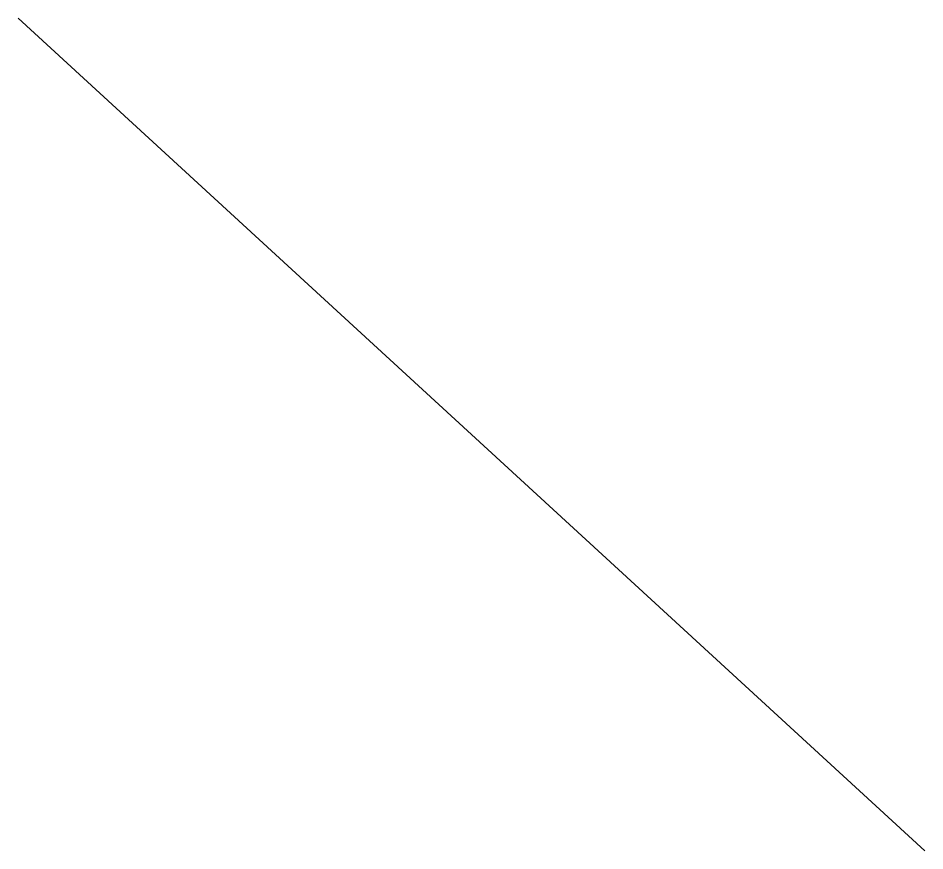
# Model space of a CAD drawing. Extents: x 6.5738 to 6.6424, y 13.5468 to 13.6098.
import ezdxf

# ---------------------------------------------------------------- set-up
doc = ezdxf.new("R2010")
doc.units = 0
doc.layers.add('Default', color=7, linetype='Continuous')

msp = doc.modelspace()

# ---------------------------------------------------------------- linework, layer by layer
at = {"layer": 'Default'}
msp.add_line((6.573848, 13.609772), (6.642383, 13.546847), dxfattribs=at)

doc.saveas('drawing.dxf')
